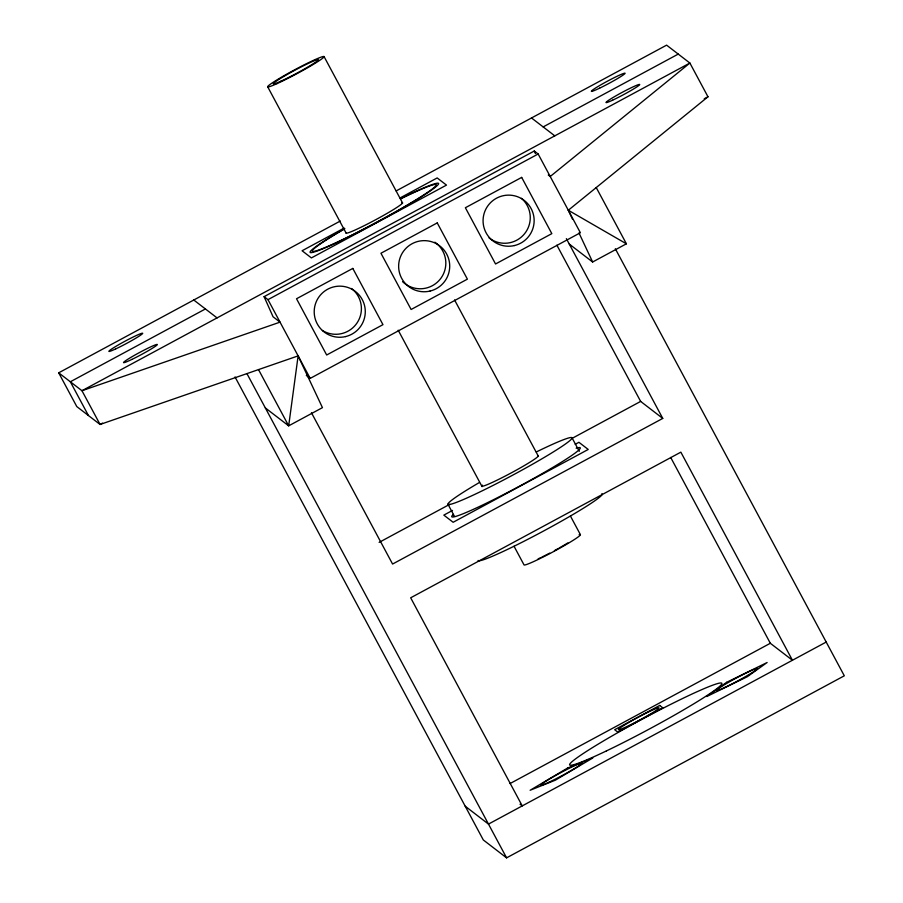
<?xml version="1.0" encoding="UTF-8"?>
<svg xmlns="http://www.w3.org/2000/svg" width="903" height="903" viewBox="0 0 903 903"><rect width="100%" height="100%" fill="white"/><g stroke="black" fill="none" stroke-linecap="round" stroke-linejoin="round"><path stroke-width="1.35" d="M340.296 221.032L58.695 372.826L76.789 406.576L100.064 424.466L298.125 355.884L288.678 425.844L265.313 407.896M572.468 219.09L568.314 210.252L707.975 96.79L689.881 63.041L666.606 45.15L396.169 190.917M344.224 228.053L302.087 250.763L311.4 257.919L446.488 185.104L437.176 177.947L399.995 197.983M205.421 308.95L70.332 381.777L88.426 415.515M543.154 126.917L678.243 54.09M58.695 372.826L81.97 390.717L280.032 322.145L273.056 316.772L264.094 296.658L534.271 151.027L538.154 154.007L580.381 232.748L310.192 378.391L306.309 375.4M264.094 296.658L267.977 299.649L538.154 154.007M102.547 423.123L100.064 424.466L81.97 390.717L689.881 63.041L550.22 176.503L548.279 175.013M704.25 98.788L707.975 96.79M569.262 244.047L592.628 262.005L626.4 243.81L596.24 187.564M379.136 542.376L449.784 504.292M572.479 438.158L640.645 401.417L662.757 418.416L392.579 564.048L311.467 412.784M452.505 510.443L443.824 515.116L453.137 522.273L588.225 449.457L578.925 442.301L575.2 444.299M510.06 783.556L770.327 643.275L792.439 660.262L680.851 452.155L410.673 597.797L522.25 805.894L520.049 804.201M826.211 642.056L488.478 824.1L465.214 806.21M235.028 376.935L483.308 839.959L506.583 857.85L844.305 675.805L615.327 248.754M568.314 210.252L626.4 243.81M531.517 117.966L554.792 135.856M193.784 300.01L217.059 317.901M566.362 238.64L662.757 418.416M556.891 245.198L640.645 401.417M670.703 457.46L770.327 643.275M572.05 437.865L579.263 451.319M324.053 56.562L402.625 203.096M454.559 299.954L538.459 456.421M570.414 516.019L580.403 534.644M267.694 86.823L346.255 233.358M398.2 330.216L482.089 486.672M514.055 546.281L524.033 564.906A31.989 2.235 -28.2 0 0 557.162 549.634A31.989 2.235 -28.2 0 0 579.116 534.689M447.944 504.201L454.502 516.426M267.977 299.649L310.192 378.391M258.518 369.609L288.678 425.844L322.45 407.648L298.125 355.884M246.959 373.65L506.583 857.85M578.992 232.974L592.628 262.005M534.271 151.027L535.4 153.544M521.426 198.31A25.589 25.521 -52.5 0 1 524.485 233.843A25.589 25.521 -52.5 0 1 489.065 237.94M434.874 242.185A25.589 25.521 -52.5 0 1 440.054 279.354A25.589 25.521 -52.5 0 1 402.603 281.702M351.527 288.486A25.589 25.521 -52.5 0 1 356.832 323.263A25.589 25.521 -52.5 0 1 322.394 330.487M567.852 542.906A25.589 1.783 -28.2 0 1 559.036 548.076M557.907 548.708A25.589 1.783 -28.2 0 1 554.408 550.627M549.69 553.133A25.589 1.783 -28.2 0 1 541.823 557.117M540.547 557.727A25.589 1.783 -28.2 0 1 538.109 558.878M400.605 198.874A70.378 4.91 -28.2 0 1 423.665 194.992A70.378 4.91 -28.2 0 1 327.112 246.688A70.378 4.91 -28.2 0 1 344.833 228.73M401.869 202.701A31.989 2.235 -28.2 0 1 376.224 219.429A31.989 2.235 -28.2 0 1 346.154 232.737M601.782 493.783A70.378 4.91 -28.2 0 1 544.419 530.558A70.378 4.91 -28.2 0 1 478.105 560.447M536.314 451.974A70.378 4.91 -28.2 0 1 559.634 447.933A70.378 4.91 -28.2 0 1 463.374 499.551A70.378 4.91 -28.2 0 1 479.448 482.473M537.578 455.812A31.989 2.235 -28.2 0 1 509.924 473.601A31.989 2.235 -28.2 0 1 482.45 485.171M400.639 198.626A72.929 5.091 -28.2 0 1 425.697 194.01A72.929 5.091 -28.2 0 1 325.238 247.794A72.929 5.091 -28.2 0 1 344.517 228.685M576.148 448.204A72.929 5.091 -28.2 0 1 520.455 485.679A72.929 5.091 -28.2 0 1 453.34 514.394M726.588 682.341L706.756 696.54L747.312 676.708L767.132 662.509L726.588 682.341M567.581 768.047L530.129 790.26L555.334 780.192L592.786 757.978L567.581 768.047M352.802 268.417L296.523 298.758L326.672 355.003L382.962 324.662L352.802 268.417M437.244 222.906L380.953 253.246L411.113 309.492L467.393 279.151L437.244 222.906M521.674 177.394L465.384 207.735L495.544 263.981L551.823 233.64L521.674 177.394M659.687 705.446L614.661 729.714L617.765 732.096L662.791 707.828L659.687 705.446M514.428 245.56A25.589 25.521 -52.5 0 0 527.228 203.141A25.589 25.521 -52.5 0 0 484.155 213.356A25.589 25.521 -52.5 0 0 514.428 245.56M429.997 291.071A25.589 25.521 -52.5 0 0 442.797 248.652A25.589 25.521 -52.5 0 0 399.724 258.868A25.589 25.521 -52.5 0 0 429.997 291.071M345.567 336.582A25.589 25.521 -52.5 0 0 358.367 294.164A25.589 25.521 -52.5 0 0 315.294 304.379A25.589 25.521 -52.5 0 0 345.567 336.582M280.652 81.304A25.589 1.783 -28.2 0 0 317.912 60.388A25.589 1.783 -28.2 0 0 289.062 73.403A25.589 1.783 -28.2 0 0 280.652 81.304M276.849 83.708A31.989 2.235 -28.2 0 0 323.421 57.555A31.989 2.235 -28.2 0 0 287.357 73.82A31.989 2.235 -28.2 0 0 276.849 83.708M599.637 88.155A19.189 1.343 -28.2 0 0 625.09 73.29A19.189 1.343 -28.2 0 0 599.773 85.458A19.189 1.343 -28.2 0 0 599.637 88.155M612.64 100.165A19.189 1.343 -28.2 0 0 639.595 84.769A19.189 1.343 -28.2 0 0 616.139 95.695A19.189 1.343 -28.2 0 0 612.64 100.165M115.629 348.953A19.189 1.343 -28.2 0 0 142.584 333.546A19.189 1.343 -28.2 0 0 119.128 344.472A19.189 1.343 -28.2 0 0 115.629 348.953M131.883 359.417A19.189 1.343 -28.2 0 0 157.325 344.551A19.189 1.343 -28.2 0 0 132.007 356.719A19.189 1.343 -28.2 0 0 131.883 359.417M724.985 687.364A23.026 1.603 -28.2 0 0 757.143 668.954A23.026 1.603 -28.2 0 0 728.698 682.25A23.026 1.603 -28.2 0 0 724.985 687.364M549.498 781.964A23.026 1.603 -28.2 0 0 581.656 763.543A23.026 1.603 -28.2 0 0 553.212 776.84A23.026 1.603 -28.2 0 0 549.498 781.964M606.41 750.924A86.372 6.028 -28.2 0 0 721.869 683.684A86.372 6.028 -28.2 0 0 608.848 737.796A86.372 6.028 -28.2 0 0 606.41 750.924M626.772 726.61A23.026 1.603 -28.2 0 0 658.93 708.2A23.026 1.603 -28.2 0 0 630.486 721.497A23.026 1.603 -28.2 0 0 626.772 726.61"/></g></svg>
